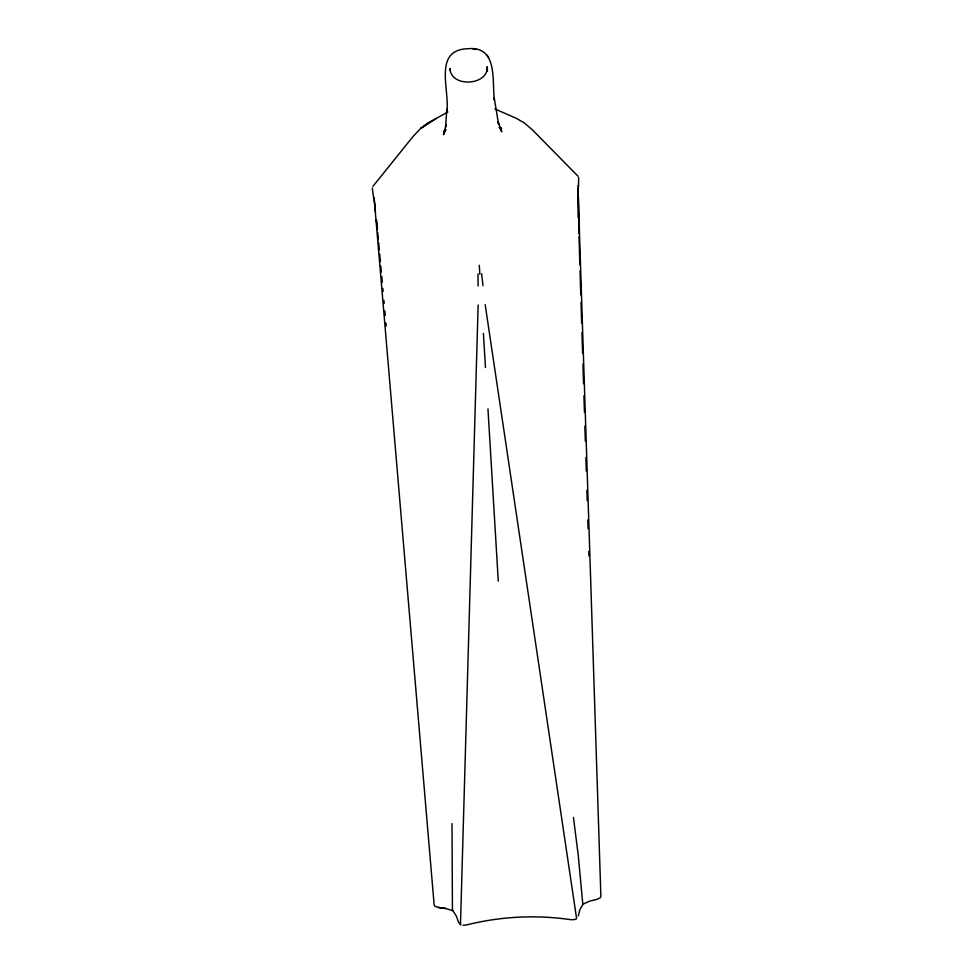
<?xml version="1.0" encoding="UTF-8"?>
<svg xmlns="http://www.w3.org/2000/svg" width="974" height="974" viewBox="0 0 974 974"><rect width="100%" height="100%" fill="white"/><g stroke="black" fill="none" stroke-linecap="round" stroke-linejoin="round"><path stroke-width="1.46" d="M452.009 823.614L452.435 909.85L456.489 916.388L458.474 922.086L460.751 924.776M578.519 187.008L578.629 177.512M578.166 217.36L578.325 197.174L600.885 896.445L600.361 897.699L597.135 899.331L589.733 901.108L582.805 904.237L578.252 855.318L573.442 817.429M478.137 305.008L460.483 924.655M578.276 915.974L579.725 910.106L582.976 904.079M444.911 131.161L443.462 134.753L445.447 128.909L444.607 131.989L445.982 124.404L445.605 127.107L446.81 109.271L446.786 111.633C450.232 90.923 432.48 49.747 467.739 48.737C498.371 45.693 491.809 81.061 494.415 100.042L494.171 97.765L498.627 124.404L497.994 121.75L501.829 131.782L500.052 128.349M372.896 186.399L413.268 136.226L420.756 128.373L428.499 122.761L447.87 111.986M463.027 925.3L466.449 924.971C500.551 916.412 535.822 914.598 570.606 919.663L574.051 919.639L576.425 918.859L576.523 917.971L485.186 304.655M445.739 129.834L443.633 131.453L445.885 130.102M428.353 122.87L420.756 128.373L436.194 118.463M452.703 910.727L445.702 908.462L438.166 907.439L434.806 906.149L434.148 904.956L374.941 207.547M438.166 907.439L445.702 908.462M494.804 108.93L516.293 118.292L524.499 123.089L532.705 130.139L578.069 176.27M499.285 127.375L501.647 128.495L499.309 127.095M486.793 54.946L488.68 57.344M377.498 227.599L376.329 219.71L377.425 229.535M373.541 197.466L372.312 188.043M374.016 197.393L375.27 207.973M481.619 273.718L482.982 285.747M373.979 198.793L375.453 211.882M377.693 232.433L378.375 239.689M378.642 242.599L379.324 249.855M379.726 254.202L380.408 261.58M380.81 266.06L381.345 272.014M381.759 276.494L382.295 282.46M382.831 288.414L383.111 291.396M383.914 300.418L384.182 303.425M384.852 310.937L385.266 315.442M385.935 322.954L386.203 325.961M450.195 70.554L450.037 68.57C450.56 87.782 488.51 85.785 487.219 66.682L487.438 71.297M479.829 274.218L479.293 265.293M485.466 367.551L483.396 333.449M487.962 408.922L498.274 581.113M580.772 294.903L580.029 270.869M581.015 302.439L581.673 323.502M581.953 332.475L582.598 353.428M582.927 363.972L583.548 383.671M583.925 395.809L584.449 412.452M584.863 426.052L585.337 441.161M585.849 457.561L586.263 470.917M586.872 490.202L587.188 500.575M587.797 519.86L588.077 528.772M588.783 551.321L588.917 555.862M579.859 264.891L579.031 236.743M578.946 233.833L578.325 197.174M477.991 273.901L478.088 286.003M578.215 188.372L578.288 201.533M578.081 185.462L578.106 197.625M476.055 49.406L473.206 48.907L476.055 49.406"/></g></svg>
